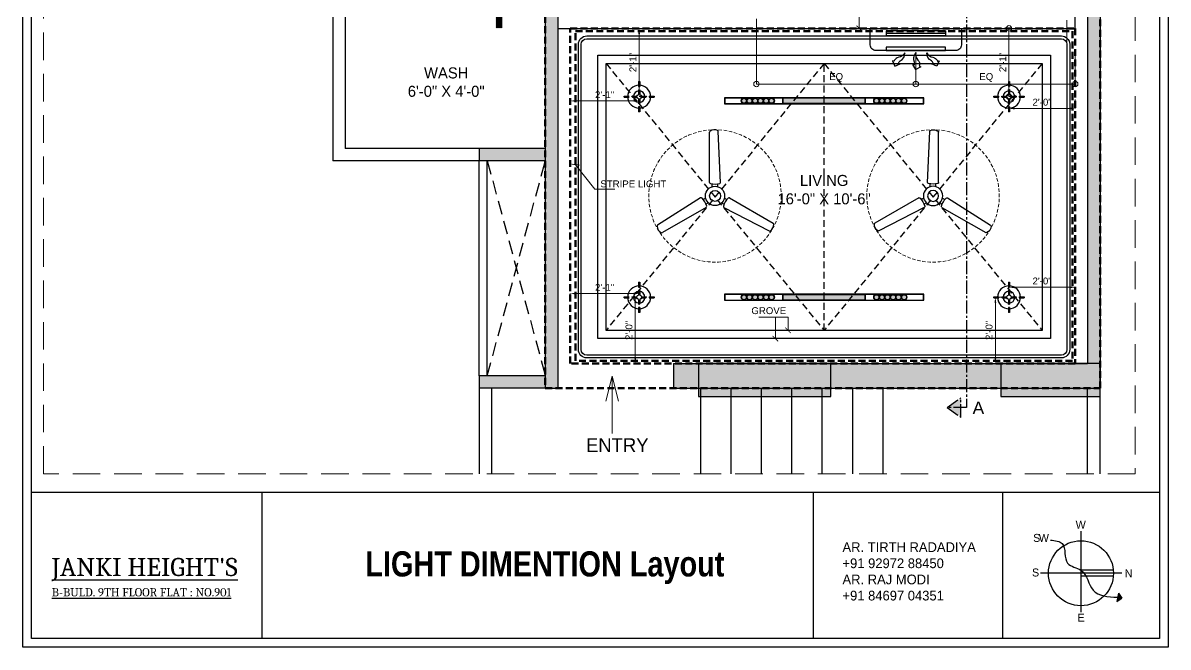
# Model space of a CAD drawing. Header units: inches. Extents: x 50354 to 53215, y -7830 to -6529.
# Drawn here: x 52225.8 to 52640.7, y -7830.1 to -7603.7 of the extents above; entities that cross this region are included whole.
import ezdxf

# ---------------------------------------------------------------- set-up
doc = ezdxf.new("R2010")
doc.units = ezdxf.units.IN
doc.header["$MEASUREMENT"] = 0
doc.header["$PDMODE"] = 2
for name, pattern in [('DASHED', [0.75, 0.5, -0.25]), ('DASHED2', [0.375, 0.25, -0.125]), ('HIDDEN', [0.375, 0.25, -0.125]), ('HIDDEN2', [0.1875, 0.125, -0.0625]), ('XR_1F_BASE PLAN$0$CENTER2', [28.575, 19.05, -3.175, 3.175, -3.175])]:
    doc.linetypes.add(name, pattern=pattern)
for name, color, linetype in [('A-ST-02 HATCH', 7, 'Continuous'), ('BEAM', 6, 'DASHED'), ('CEILING', 7, 'Continuous'), ('CILINNG', 3, 'Continuous'), ('ELE. TEXT', 7, 'Continuous'), ('ELETRICAL', 6, 'Continuous'), ('TEXT', 7, 'Continuous'), ('WIN..', 135, 'Continuous')]:
    doc.layers.add(name, color=color, linetype=linetype)
for name, color, linetype, lineweight in [('DIM', 7, 'Continuous', 18), ('FLOORING', 213, 'Continuous', 15), ('LVL.', 5, 'Continuous', 35), ('SK COLUMN', 7, 'Continuous', 30), ('wall', 7, 'Continuous', 30)]:
    doc.layers.add(name, color=color, linetype=linetype, lineweight=lineweight)
doc.layers.add('FUNITURE', color=7, linetype='Continuous', lineweight=15, true_color=0x7d7673)
doc.styles.add('ARIAL', font='arial.ttf')
doc.styles.add('CENTG', font='GOTHIC.TTF')
doc.styles.get("Standard").update_dxf_attribs({"font": 'ARLRDBD.TTF', "height": 3})
doc.dimstyles.new('dim01', dxfattribs={"dimtxt": 5.5, "dimasz": 4, "dimexe": 0, "dimexo": 1, "dimgap": 1, "dimtad": 1, "dimzin": 3, "dimdsep": 46, "dimlunit": 4, "dimtxsty": 'ARIAL', "dimblk": 'ARCHTICK', "dimcen": 4, "dimclrd": 250, "dimclre": 252, "dimclrt": 1, "dimadec": 0, "dimazin": 0, "dimtfac": 1, "dimtix": 1, "dimtmove": 2, "dimatfit": 3, "dimldrblk": 'ARCHTICK', "dimfxl": 1, "dimtolj": 1, "dimtzin": 0, "dimlwd": -1, "dimlwe": -1, "dimarcsym": 0})
doc.dimstyles.new('working', dxfattribs={"dimscale": 0.75, "dimtxt": 4.5, "dimasz": 2.5, "dimexe": 1, "dimexo": 0, "dimgap": 0.25, "dimtad": 0, "dimzin": 0, "dimlunit": 4, "dimtxsty": 'Standard', "dimblk": 'ARCHTICK', "dimcen": 3, "dimdle": 1.5, "dimclrd": 7, "dimclre": 7, "dimclrt": 256, "dimadec": 0, "dimazin": 0, "dimtfac": 1, "dimtmove": 0, "dimatfit": 3, "dimfxl": 1, "dimtolj": 1, "dimlwd": 0, "dimlwe": 0, "dimarcsym": 0})

# ---------------------------------------------------------------- blocks, each defined once
blk = doc.blocks.new('_ArchTick')
at = {"color": 0, "linetype": 'ByBlock', "const_width": 0.15}
blk.add_lwpolyline([(-0.5, -0.5), (0.5, 0.5)], dxfattribs=at)
blk = doc.blocks.new('A$C429F5545')
at = {"layer": 'FLOORING', "ltscale": 20}
h = blk.add_hatch(dxfattribs=at)
h.set_pattern_fill('ANSI31', color=256)
h.set_pattern_definition([(45, (-31983.55618, 2830.83705), (-0.08838834765, 0.08838834765), [])])
h.paths.add_polyline_path([(2, 1.78), (0.01, 1.78), (0, 0.78), (1.99, 0.78), (1.99, 1)])
h.paths.add_polyline_path([(4.15, 1), (1.99, 1), (1.99, 0), (4.15, 0)])
at = {"layer": 'FLOORING', "ltscale": 20, "const_width": 0.2}
blk.add_lwpolyline([(0, 1.78), (1.99, 1.78), (1.99, 1), (4.15, 1)], dxfattribs=at)
blk = doc.blocks.new('A$C5F573D35')
at = {"color": 1}
for p, q in [((-0.2, 5.48), (-0.2, 3.67)), ((0.2, 5.48), (0.2, 3.67)), ((-3.67, 0.2), (-5.48, 0.2)), ((-0.8, 0.2), (-2.41, 0.2)), ((-0.2, 2.41), (-0.2, 0.8)), ((0.2, 2.41), (0.2, 0.8)), ((2.41, 0.2), (0.8, 0.2)), ((5.48, 0.2), (3.67, 0.2)), ((-3.67, -0.2), (-5.48, -0.2)), ((-0.8, -0.2), (-2.41, -0.2)), ((-0.2, -0.8), (-0.2, -2.41)), ((-0.2, -3.67), (-0.2, -5.48)), ((0.2, -0.8), (0.2, -2.41)), ((0.2, -3.67), (0.2, -5.48)), ((2.41, -0.2), (0.8, -0.2)), ((5.48, -0.2), (3.67, -0.2))]:
    blk.add_line(p, q, dxfattribs=at)
for radius in [4.15, 2.09]:
    blk.add_circle((0, 0), radius, dxfattribs=at)
for centre, radius, start, end in [((0, 0), 5.48, 87.9033, 92.0967), ((0, 0), 5.48, 177.9033, 182.0967), ((0, 0), 3.68, 176.8732, 183.1268), ((-2.41, 0), 0.201, 90, 270), ((0, 0), 0.827, 104.0364, 165.9636), ((0, 0), 3.68, 86.8732, 93.1268), ((0, 2.41), 0.201, 360, 180), ((0, 0), 0.827, 14.0364, 75.9636), ((2.41, 0), 0.201, 270, 90), ((0, 0), 3.68, 356.8732, 3.1268), ((0, 0), 5.48, 357.9033, 2.0967), ((0, 0), 0.827, 194.0364, 255.9636), ((0, -2.41), 0.201, 180, 0), ((0, 0), 3.68, 266.8732, 273.1268), ((0, 0), 0.827, 284.0364, 345.9636), ((0, 0), 5.48, 267.9033, 272.0967)]:
    blk.add_arc(centre, radius, start, end, dxfattribs=at)
blk = doc.blocks.new('A$C0986755B')
for p, q in [((-3.21, 4.16), (-19.62, 12.7)), ((3.21, 4.16), (19.07, 13.32)), ((-5.21, 0.7), (-21.07, 9.86)), ((5.21, 0.7), (20.81, 10.64)), ((-3.39, 0.8), (-4.28, 1.32)), ((-2.39, 2.54), (-3.28, 3.05)), ((2.39, 2.54), (3.28, 3.05)), ((3.39, 0.8), (4.28, 1.32)), ((-1, -3.34), (-1, -4.36)), ((1, -3.34), (1, -4.36)), ((-2, -4.86), (-1.19, -23.34)), ((2, -4.86), (2, -23.18))]:
    blk.add_line(p, q)
at = {"linetype": 'HIDDEN2', "lineweight": 5, "ltscale": 10}
blk.add_circle((0, 0), 24, dxfattribs=at)
for radius in [3.49, 1.97]:
    blk.add_circle((0, 0), radius)
for centre, radius, start, end in [((-18.61, 10.43), 2.67, 122.7407, 184.0788), ((-19.82, 12.35), 0.4, 60, 126.1022), ((19.27, 12.97), 0.4, 53.8978, 120), ((18.34, 10.9), 2.67, 2.7407, 64.0788), ((-20.87, 10.2), 0.4, 173.8978, 240), ((20.61, 10.98), 0.4, 300, 6.1022), ((-3.41, 3.82), 0.4, 341.4807, 60), ((3.41, 3.82), 0.4, 120, 198.5193), ((-5.01, 1.05), 0.4, 240, 318.5193), ((-11.03, 6.37), 8.44, 318.5193, 341.4807), ((11.03, 6.37), 8.44, 198.5193, 221.4807), ((5.01, 1.05), 0.4, 221.4807, 300), ((-1.6, -4.86), 0.4, 101.4807, 180), ((0, -12.74), 8.44, 78.5193, 101.4807), ((1.6, -4.86), 0.4, 0, 78.5193), ((-0.79, -23.34), 0.4, 180, 246.1022), ((0.27, -21.33), 2.67, 242.7407, 304.0788), ((1.6, -23.18), 0.4, 293.8978, 0)]:
    blk.add_arc(centre, radius, start, end)
blk = doc.blocks.new('awweff')
at = {"layer": 'A-ST-02 HATCH', "ltscale": 5, "transparency": 33554534}
h = blk.add_hatch(color=2, dxfattribs=at)
h.dxf.hatch_style = 1
edge = h.paths.add_edge_path()
edge.add_arc((51879.85, -6974.8), 0.9, 0, 360)
edge = h.paths.add_edge_path()
edge.add_arc((51881.85, -6974.8), 0.9, 0, 360)
edge = h.paths.add_edge_path()
edge.add_arc((51883.85, -6974.8), 0.9, 0, 360)
edge = h.paths.add_edge_path()
edge.add_arc((51885.85, -6974.8), 0.9, 0, 360)
edge = h.paths.add_edge_path()
edge.add_arc((51887.85, -6974.8), 0.9, 0, 360)
edge = h.paths.add_edge_path()
edge.add_arc((51889.85, -6974.8), 0.9, 0, 360)
edge = h.paths.add_edge_path()
edge.add_arc((51927.85, -6974.8), 0.9, 0, 360)
edge = h.paths.add_edge_path()
edge.add_arc((51929.85, -6974.8), 0.9, 0, 360)
edge = h.paths.add_edge_path()
edge.add_arc((51931.85, -6974.8), 0.9, 0, 360)
edge = h.paths.add_edge_path()
edge.add_arc((51933.85, -6974.8), 0.9, 0, 360)
edge = h.paths.add_edge_path()
edge.add_arc((51935.85, -6974.8), 0.9, 0, 360)
edge = h.paths.add_edge_path()
edge.add_arc((51937.85, -6974.8), 0.9, 0, 360)
h.paths.add_polyline_path([(51893.95, -6975.7), (51923.75, -6975.7), (51923.75, -6973.9), (51893.95, -6973.9)])
at = {"color": 1}
for points in [[(51872.75, -6975.9), (51944.95, -6975.9), (51944.95, -6973.7), (51872.75, -6973.7)], [(51872.85, -6975.8), (51944.85, -6975.8), (51944.85, -6973.8), (51872.85, -6973.8)], [(51893.85, -6975.8), (51923.85, -6975.8), (51923.85, -6973.8), (51893.85, -6973.8)], [(51893.95, -6975.7), (51923.75, -6975.7), (51923.75, -6973.9), (51893.95, -6973.9)]]:
    blk.add_lwpolyline(points, close=True, dxfattribs=at)
for centre, radius in [((51879.85, -6974.8), 1), ((51879.85, -6974.8), 0.9), ((51881.85, -6974.8), 1), ((51881.85, -6974.8), 0.9), ((51883.85, -6974.8), 1), ((51883.85, -6974.8), 0.9), ((51885.85, -6974.8), 1), ((51885.85, -6974.8), 0.9), ((51887.85, -6974.8), 1), ((51887.85, -6974.8), 0.9), ((51889.85, -6974.8), 1), ((51889.85, -6974.8), 0.9), ((51927.85, -6974.8), 1), ((51927.85, -6974.8), 0.9), ((51929.85, -6974.8), 1), ((51929.85, -6974.8), 0.9), ((51931.85, -6974.8), 1), ((51931.85, -6974.8), 0.9), ((51933.85, -6974.8), 1), ((51933.85, -6974.8), 0.9), ((51935.85, -6974.8), 1), ((51935.85, -6974.8), 0.9), ((51937.85, -6974.8), 1), ((51937.85, -6974.8), 0.9)]:
    blk.add_circle(centre, radius, dxfattribs=at)
blk = doc.blocks.new('A$C714bed3f')
at = {"layer": 'ELETRICAL', "color": 5}
for p, q in [((5.79, 2.74), (27.21, 2.74)), ((5.79, 0.91), (5.79, 2.74)), ((5.79, 1.83), (27.21, 1.83)), ((5.79, 0.91), (27.21, 0.91)), ((27.21, 0.91), (27.21, 2.74))]:
    blk.add_line(p, q, dxfattribs=at)
at = {"layer": 'ELETRICAL', "color": 6}
for points in [[(8.59, 11.99), (8, 11.77), (8.87, 13.71), (10.81, 12.84), (10.22, 12.62, 0.193494), (10.84, 11.81, -0.295869), (12.5, 8.91, 0.253438), (10.29, 10.49, -0.276696), (8.7, 11.7)], [(15.28, 13.72), (14.68, 13.9), (16.54, 14.92), (17.57, 13.06), (16.96, 13.24, 0.193494), (16.96, 12.22, -0.295869), (16.54, 8.91, 0.253438), (15.73, 11.5, -0.276696), (15.19, 13.42)], [(24.41, 11.99), (25, 11.77), (24.13, 13.71), (22.19, 12.84), (22.78, 12.62, -0.193494), (22.16, 11.81, 0.295869), (20.5, 8.91, -0.253438), (22.71, 10.49, 0.276696), (24.3, 11.7)]]:
    blk.add_lwpolyline(points, format="xyb", close=True, dxfattribs=at)
at = {"layer": 'ELETRICAL', "color": 5}
blk.add_lwpolyline([(33, 6), (33, 0), (0, 0), (0, 6, -0.414214), (2, 8), (31, 8, -0.414214)], format="xyb", close=True, dxfattribs=at)
blk.add_lwpolyline([(5.79, 8), (5.79, 6.83), (27.21, 6.83), (27.21, 8)], close=True, dxfattribs=at)
blk = doc.blocks.new('*D801')
at = {"layer": 'Defpoints', "color": 0, "transparency": 16777216}
for p in [(52449.06, -7605.69), (52449.06, -7605.69), (52449.06, -7630.44)]:
    blk.add_point(p, dxfattribs=at)
at = {"layer": 'DIM', "color": 252, "transparency": 16777216}
for p, q in [((52450.06, -7605.69), (52449.06, -7605.69)), ((52450.06, -7630.44), (52449.06, -7630.44))]:
    blk.add_line(p, q, dxfattribs=at)
at = {"layer": 'DIM', "transparency": 16777216}
blk.add_line((52449.06, -7628.44), (52449.06, -7607.69), dxfattribs=at)
for points in [[(52448.72, -7607.69), (52449.39, -7607.69), (52449.06, -7605.69)], [(52448.72, -7628.44), (52449.39, -7628.44), (52449.06, -7630.44)]]:
    blk.add_solid(points, dxfattribs=at)
at = {"layer": 'DIM', "color": 1, "lineweight": 30, "transparency": 16777216, "insert": (52446.8, -7618.06), "char_height": 2.5, "attachment_point": 5, "rotation": 90, "style": 'ARIAL'}
blk.add_mtext('\\A1;2\'-1"', dxfattribs=at)
blk = doc.blocks.new('_Origin')
at = {"color": 0, "linetype": 'ByBlock', "lineweight": -2}
blk.add_line((0, 0), (-1, 0), dxfattribs=at)
blk.add_circle((0, 0), 0.5, dxfattribs=at)
blk = doc.blocks.new('*D786')
at = {"layer": 'Defpoints', "color": 0, "transparency": 16777216}
for p in [(52583.05, -7605.69), (52583.05, -7605.69), (52583.05, -7630.44)]:
    blk.add_point(p, dxfattribs=at)
at = {"layer": 'DIM', "color": 252, "transparency": 16777216}
for p, q in [((52584.05, -7605.69), (52583.05, -7605.69)), ((52584.05, -7630.44), (52583.05, -7630.44))]:
    blk.add_line(p, q, dxfattribs=at)
at = {"layer": 'DIM', "transparency": 16777216}
blk.add_line((52583.05, -7628.44), (52583.05, -7607.69), dxfattribs=at)
at = {"layer": 'DIM', "transparency": 16777216, "xscale": 2, "yscale": 2, "zscale": 2}
for p, rotation in [((52583.05, -7605.69), 90), ((52583.05, -7630.44), 270)]:
    blk.add_blockref('_Origin', p, dxfattribs=dict(at, rotation=rotation))
at = {"layer": 'DIM', "color": 1, "lineweight": 30, "transparency": 16777216, "insert": (52580.8, -7618.06), "char_height": 2.5, "attachment_point": 5, "rotation": 90, "style": 'ARIAL'}
blk.add_mtext('\\A1;2\'-1"', dxfattribs=at)
blk = doc.blocks.new('*D790')
at = {"layer": 'Defpoints', "color": 0, "transparency": 16777216}
for p in [(52424.06, -7631.98), (52424.06, -7632.69), (52449.06, -7630.44)]:
    blk.add_point(p, dxfattribs=at)
at = {"layer": 'DIM', "color": 252, "transparency": 16777216}
for p, q in [((52424.06, -7631.69), (52424.06, -7631.98)), ((52449.06, -7631.44), (52449.06, -7631.98))]:
    blk.add_line(p, q, dxfattribs=at)
at = {"layer": 'DIM', "transparency": 16777216}
blk.add_line((52447.06, -7631.98), (52426.06, -7631.98), dxfattribs=at)
for points in [[(52426.06, -7631.64), (52426.06, -7632.31), (52424.06, -7631.98)], [(52447.06, -7631.64), (52447.06, -7632.31), (52449.06, -7631.98)]]:
    blk.add_solid(points, dxfattribs=at)
at = {"layer": 'DIM', "color": 1, "lineweight": 30, "transparency": 16777216, "insert": (52436.56, -7629.72), "char_height": 2.5, "attachment_point": 5, "style": 'ARIAL'}
blk.add_mtext('\\A1;2\'-1"', dxfattribs=at)
blk = doc.blocks.new('*D815')
at = {"layer": 'Defpoints', "color": 0, "transparency": 16777216}
for p in [(52449.06, -7703.19), (52447.66, -7727.19), (52449.06, -7727.19)]:
    blk.add_point(p, dxfattribs=at)
at = {"layer": 'DIM', "color": 252, "transparency": 16777216}
for p, q in [((52448.06, -7703.19), (52447.66, -7703.19)), ((52448.06, -7727.19), (52447.66, -7727.19))]:
    blk.add_line(p, q, dxfattribs=at)
at = {"layer": 'DIM', "transparency": 16777216}
blk.add_line((52447.66, -7705.19), (52447.66, -7725.19), dxfattribs=at)
for points in [[(52447.33, -7705.19), (52447.99, -7705.19), (52447.66, -7703.19)], [(52447.33, -7725.19), (52447.99, -7725.19), (52447.66, -7727.19)]]:
    blk.add_solid(points, dxfattribs=at)
at = {"layer": 'DIM', "color": 1, "lineweight": 30, "transparency": 16777216, "insert": (52445.38, -7715.19), "char_height": 2.5, "attachment_point": 5, "rotation": 90, "style": 'ARIAL'}
blk.add_mtext('\\A1;2\'-0"', dxfattribs=at)
blk = doc.blocks.new('*D816')
at = {"layer": 'Defpoints', "color": 0, "transparency": 16777216}
for p in [(52424.06, -7701.85), (52424.06, -7703.19), (52449.06, -7703.19)]:
    blk.add_point(p, dxfattribs=at)
at = {"layer": 'DIM', "color": 252, "transparency": 16777216}
for p, q in [((52424.06, -7702.19), (52424.06, -7701.85)), ((52449.06, -7702.19), (52449.06, -7701.85))]:
    blk.add_line(p, q, dxfattribs=at)
at = {"layer": 'DIM', "transparency": 16777216}
blk.add_line((52447.06, -7701.85), (52426.06, -7701.85), dxfattribs=at)
for points in [[(52426.06, -7701.52), (52426.06, -7702.19), (52424.06, -7701.85)], [(52447.06, -7701.52), (52447.06, -7702.19), (52449.06, -7701.85)]]:
    blk.add_solid(points, dxfattribs=at)
at = {"layer": 'DIM', "color": 1, "lineweight": 30, "transparency": 16777216, "insert": (52436.56, -7699.6), "char_height": 2.5, "attachment_point": 5, "style": 'ARIAL'}
blk.add_mtext('\\A1;2\'-1"', dxfattribs=at)
blk = doc.blocks.new('*D817')
at = {"layer": 'Defpoints', "color": 0, "transparency": 16777216}
for p in [(52607.06, -7699.57), (52583.06, -7703.19), (52607.06, -7703.19)]:
    blk.add_point(p, dxfattribs=at)
at = {"layer": 'DIM', "color": 252, "transparency": 16777216}
for p, q in [((52583.06, -7702.19), (52583.06, -7699.57)), ((52607.06, -7702.19), (52607.06, -7699.57))]:
    blk.add_line(p, q, dxfattribs=at)
at = {"layer": 'DIM', "transparency": 16777216}
blk.add_line((52585.06, -7699.57), (52605.06, -7699.57), dxfattribs=at)
for points in [[(52585.06, -7699.24), (52585.06, -7699.91), (52583.06, -7699.57)], [(52605.06, -7699.24), (52605.06, -7699.91), (52607.06, -7699.57)]]:
    blk.add_solid(points, dxfattribs=at)
at = {"layer": 'DIM', "color": 1, "lineweight": 30, "transparency": 16777216, "insert": (52595.06, -7697.3), "char_height": 2.5, "attachment_point": 5, "style": 'ARIAL'}
blk.add_mtext('\\A1;2\'-0"', dxfattribs=at)
blk = doc.blocks.new('*D818')
at = {"layer": 'Defpoints', "color": 0, "transparency": 16777216}
for p in [(52583.06, -7703.19), (52578.12, -7727.19), (52583.06, -7727.19)]:
    blk.add_point(p, dxfattribs=at)
at = {"layer": 'DIM', "color": 252, "transparency": 16777216}
for p, q in [((52582.06, -7703.19), (52578.12, -7703.19)), ((52582.06, -7727.19), (52578.12, -7727.19))]:
    blk.add_line(p, q, dxfattribs=at)
at = {"layer": 'DIM', "transparency": 16777216}
blk.add_line((52578.12, -7705.19), (52578.12, -7725.19), dxfattribs=at)
for points in [[(52577.79, -7705.19), (52578.46, -7705.19), (52578.12, -7703.19)], [(52577.79, -7725.19), (52578.46, -7725.19), (52578.12, -7727.19)]]:
    blk.add_solid(points, dxfattribs=at)
at = {"layer": 'DIM', "color": 1, "lineweight": 30, "transparency": 16777216, "insert": (52575.85, -7715.19), "char_height": 2.5, "attachment_point": 5, "rotation": 90, "style": 'ARIAL'}
blk.add_mtext('\\A1;2\'-0"', dxfattribs=at)
blk = doc.blocks.new('AWEFWEFF')
at = {"layer": 'CEILING', "lineweight": 30, "ltscale": 5}
h = blk.add_hatch(color=5, dxfattribs=at)
h.dxf.hatch_style = 1
h.paths.add_polyline_path([(52357.42, -6929.27), (52352.49, -6925.73), (52357.42, -6925.73)])
h.paths.add_polyline_path([(52357.42, -6925.73), (52352.49, -6925.73), (52357.42, -6922.2)])
h = blk.add_hatch(color=5, dxfattribs=at)
h.dxf.hatch_style = 1
h.paths.add_polyline_path([(52357.42, -7082.53), (52352.49, -7086.07), (52357.42, -7086.07)])
h.paths.add_polyline_path([(52357.42, -7086.07), (52352.49, -7086.07), (52357.42, -7089.6)])
at = {"layer": 'CEILING', "color": 5, "linetype": 'XR_1F_BASE PLAN$0$CENTER2', "lineweight": 30, "ltscale": 0.25}
blk.add_line((52359.49, -6925.73), (52357.42, -6925.73), dxfattribs=at)
for points in [[(52352.49, -6925.73), (52357.42, -6922.2)], [(52357.42, -6922.2), (52357.42, -6929.27)], [(52359.49, -6925.73), (52359.49, -7086.07), (52352.49, -7086.07)], [(52352.49, -6925.73), (52357.42, -6929.27)], [(52352.49, -7086.07), (52357.42, -7082.53)], [(52357.42, -7089.6), (52357.42, -7082.53)], [(52352.49, -7086.07), (52357.42, -7089.6)]]:
    blk.add_lwpolyline(points, dxfattribs=at)
blk = doc.blocks.new('*D792')
at = {"layer": 'Defpoints', "color": 0, "transparency": 16777216}
for p in [(52583.06, -7630.44), (52607.06, -7630.44), (52607.06, -7634.73)]:
    blk.add_point(p, dxfattribs=at)
at = {"layer": 'DIM', "color": 252, "transparency": 16777216}
for p, q in [((52583.06, -7631.44), (52583.06, -7634.73)), ((52607.06, -7631.44), (52607.06, -7634.73))]:
    blk.add_line(p, q, dxfattribs=at)
at = {"layer": 'DIM', "transparency": 16777216}
blk.add_line((52585.06, -7634.73), (52605.06, -7634.73), dxfattribs=at)
for points in [[(52585.06, -7634.39), (52585.06, -7635.06), (52583.06, -7634.73)], [(52605.06, -7634.39), (52605.06, -7635.06), (52607.06, -7634.73)]]:
    blk.add_solid(points, dxfattribs=at)
at = {"layer": 'DIM', "color": 1, "lineweight": 30, "transparency": 16777216, "insert": (52595.06, -7632.45), "char_height": 2.5, "attachment_point": 5, "style": 'ARIAL'}
blk.add_mtext('\\A1;2\'-0"', dxfattribs=at)
blk = doc.blocks.new('*D794')
at = {"layer": 'Defpoints', "color": 0, "transparency": 16777216}
for p in [(52549.31, -7613.26), (52607.06, -7613.26), (52607.06, -7625.86)]:
    blk.add_point(p, dxfattribs=at)
at = {"layer": 'DIM', "color": 252, "transparency": 16777216}
for p, q in [((52549.31, -7614.26), (52549.31, -7625.86)), ((52607.06, -7614.26), (52607.06, -7625.86))]:
    blk.add_line(p, q, dxfattribs=at)
at = {"layer": 'DIM', "transparency": 16777216}
blk.add_line((52551.31, -7625.86), (52605.06, -7625.86), dxfattribs=at)
at = {"layer": 'DIM', "transparency": 16777216, "xscale": 2, "yscale": 2, "zscale": 2, "rotation": 180}
blk.add_blockref('_Origin', (52549.31, -7625.86), dxfattribs=at)
at = {"layer": 'DIM', "transparency": 16777216, "xscale": 2, "yscale": 2, "zscale": 2}
blk.add_blockref('_Origin', (52607.06, -7625.86), dxfattribs=at)
at = {"layer": 'DIM', "color": 1, "lineweight": 30, "transparency": 16777216, "insert": (52574.83, -7623.49), "char_height": 2.5, "attachment_point": 5, "style": 'ARIAL'}
blk.add_mtext('\\A1;EQ', dxfattribs=at)
blk = doc.blocks.new('*D798')
at = {"layer": 'Defpoints', "color": 0, "transparency": 16777216}
for p in [(52491.56, -7601.19), (52549.31, -7614.44), (52549.31, -7625.86)]:
    blk.add_point(p, dxfattribs=at)
at = {"layer": 'DIM', "color": 252, "transparency": 16777216}
for p, q in [((52491.56, -7602.19), (52491.56, -7625.86)), ((52549.31, -7615.44), (52549.31, -7625.86))]:
    blk.add_line(p, q, dxfattribs=at)
at = {"layer": 'DIM', "transparency": 16777216}
blk.add_line((52493.56, -7625.86), (52547.31, -7625.86), dxfattribs=at)
at = {"layer": 'DIM', "transparency": 16777216, "xscale": 2, "yscale": 2, "zscale": 2, "rotation": 180}
blk.add_blockref('_Origin', (52491.56, -7625.86), dxfattribs=at)
at = {"layer": 'DIM', "transparency": 16777216, "xscale": 2, "yscale": 2, "zscale": 2}
blk.add_blockref('_Origin', (52549.31, -7625.86), dxfattribs=at)
at = {"layer": 'DIM', "color": 1, "lineweight": 30, "transparency": 16777216, "insert": (52520.43, -7623.49), "char_height": 2.5, "attachment_point": 5, "style": 'ARIAL'}
blk.add_mtext('\\A1;EQ', dxfattribs=at)

msp = doc.modelspace()

# ---------------------------------------------------------------- hatches: boundary and pattern name
msp.add_hatch(color=1).paths.add_polyline_path([(52622.18616, -7813.50714), (52623.97072, -7812.26531), (52622.72889, -7810.48075)])
at = {"layer": 'A-ST-02 HATCH', "ltscale": 5, "transparency": 33554534}
h = msp.add_hatch(color=256, dxfattribs=at)
h.dxf.hatch_style = 1
h.paths.add_polyline_path([(52413.05591, -7279.68522), (52467.05591, -7279.68522), (52467.05591, -7303.68522), (52471.55591, -7303.68522), (52471.55591, -7275.18522), (52350.05591, -7275.18522), (52350.05591, -7303.68522), (52354.55591, -7303.68522), (52354.55591, -7279.68522), (52408.55591, -7279.68522), (52408.55591, -7440.18522), (52413.05591, -7440.18522)])
h.paths.add_polyline_path([(52616.05591, -7596.68522), (52611.55591, -7596.68522), (52611.55591, -7727.18522), (52461.55591, -7727.18522), (52461.55591, -7736.18522), (52616.05591, -7736.18522)])
h.paths.add_polyline_path([(52419.55591, -7596.68522), (52415.05591, -7596.68522), (52415.05591, -7736.18522), (52419.55591, -7736.18522)])
h.paths.add_polyline_path([(52415.05591, -7649.18522), (52391.05591, -7649.18522), (52391.05591, -7653.68522), (52415.05591, -7653.68522)])
h.paths.add_polyline_path([(52415.05591, -7731.68522), (52391.05591, -7731.68522), (52391.05591, -7736.18522), (52415.05591, -7736.18522)])
h.paths.add_polyline_path([(52335.05591, -7574.68522), (52330.55591, -7574.68522), (52330.55591, -7601.18522), (52385.05591, -7601.18522), (52385.05591, -7596.68522), (52335.05591, -7596.68522)])
h.paths.add_polyline_path([(52496.05591, -7492.68522), (52537.55591, -7492.68522), (52537.55591, -7476.18522), (52533.05591, -7476.18522), (52533.05591, -7488.18522), (52453.55591, -7488.18522), (52453.55591, -7470.18522), (52449.05591, -7470.18522), (52449.05591, -7492.68522), (52491.55591, -7492.68522), (52491.55591, -7601.18522), (52496.05591, -7601.18522)])
h.paths.add_polyline_path([(52372.55591, -7435.68522), (52368.05591, -7435.68522), (52368.05591, -7488.18522), (52321.55591, -7488.18522), (52321.55591, -7492.68522), (52330.55591, -7492.68522), (52330.55591, -7517.08522), (52335.05591, -7517.08522), (52335.05591, -7492.68522), (52372.55591, -7492.68522)])
h.paths.add_polyline_path([(52338.05591, -7435.68522), (52288.55591, -7435.68522), (52288.55591, -7299.18522), (52284.05591, -7299.18522), (52284.05591, -7435.68522), (52234.55591, -7435.68522), (52234.55591, -7440.18522), (52284.05591, -7440.18522), (52284.05591, -7488.18522), (52275.05591, -7488.18522), (52275.05591, -7492.68522), (52297.55591, -7492.68522), (52297.55591, -7488.18522), (52288.55591, -7488.18522), (52288.55591, -7440.18522), (52338.05591, -7440.18522)])
h.paths.add_polyline_path([(52537.55591, -7299.18522), (52533.05591, -7299.18522), (52533.05591, -7435.68522), (52449.05591, -7435.68522), (52449.05591, -7440.18522), (52533.05591, -7440.18522), (52533.05591, -7452.18522), (52537.55591, -7452.18522), (52537.55591, -7440.18522)])
at = {"layer": 'SK COLUMN', "lineweight": 30}
h = msp.add_hatch(color=1, dxfattribs=at)
h.dxf.hatch_style = 1
h.paths.add_polyline_path([(52470.55591, -7727.18522), (52470.55591, -7739.18522), (52518.55591, -7739.18522), (52518.55591, -7727.18522)])
h = msp.add_hatch(color=1, dxfattribs=at)
h.dxf.hatch_style = 1
h.paths.add_polyline_path([(52580.05591, -7727.18522), (52580.05591, -7739.18522), (52616.05591, -7739.18522), (52616.05591, -7727.18522)])

# ---------------------------------------------------------------- linework, layer by layer
for p, q in [((52609.1362, -7788.0337), (52609.1362, -7817.41732)), ((52623.9742, -7803.26553), (52594.50146, -7803.26553)), ((52620.86255, -7802.15012), (52609.1362, -7802.15012)), ((52620.86255, -7804.38094), (52609.1362, -7804.38094))]:
    msp.add_line(p, q)
at = {"color": 1}
for p, q in [((52622.72889, -7810.48075), (52622.18616, -7813.50714)), ((52622.18616, -7813.50714), (52623.97072, -7812.26531)), ((52622.72889, -7810.48075), (52623.97072, -7812.26531))]:
    msp.add_line(p, q, dxfattribs=at)
msp.add_ellipse((52609.1362, -7803.26553), major_axis=(-8.32921, 8.32921), ratio=1, start_param=2.35619449, end_param=8.639379797)
msp.add_open_spline([(52598.04788, -7791.25883), (52599.77603, -7791.40635), (52604.34511, -7791.79638), (52602.23484, -7800.69469), (52611.23246, -7801.443), (52612.22513, -7811.37288), (52618.89172, -7811.78651), (52622.34629, -7812.00084)], degree=3, knots=[0, 0, 0, 0, 0.440571378, 1.1648269, 1.696599756, 2.528498574, 3.423215302, 3.423215302, 3.423215302, 3.423215302], dxfattribs=at)
at = {"layer": 'BEAM', "color": 240, "lineweight": 53, "ltscale": 5, "true_color": 0xed1f24}
msp.add_lwpolyline([(52265.30591, -7492.68522), (52330.55591, -7492.68522), (52330.55591, -7601.18522), (52415.05591, -7601.18522), (52415.05591, -7736.18522), (52616.05591, -7736.18522), (52616.05591, -7593.68522), (52496.05591, -7593.68522), (52496.05591, -7492.68522), (52537.55591, -7492.68522), (52537.55591, -7299.18522), (52415.30591, -7299.18522), (52415.30591, -7275.18522), (52406.30591, -7275.18522), (52406.30591, -7299.18522), (52281.80591, -7299.18522), (52281.80591, -7483.68522), (52265.30591, -7483.68522)], dxfattribs=at)
msp.add_lwpolyline([(52424.05591, -7605.68522), (52607.05591, -7605.68522), (52607.05591, -7727.18522), (52424.05591, -7727.18522)], close=True, dxfattribs=at)
at = {"layer": 'CEILING', "ltscale": 5}
msp.add_lwpolyline([(52491.55591, -7593.68522), (52342.55591, -7593.68522), (52342.55591, -7595.37166), (52342.55591, -7596.68522), (52419.55591, -7596.68522), (52419.55591, -7605.68522), (52607.05591, -7605.68522), (52607.05591, -7601.18522), (52491.55591, -7601.18522)], close=True, dxfattribs=at)
for points in [[(52430.05591, -7608.43522), (52602.05591, -7608.43522, -0.414213562), (52605.05591, -7611.43522), (52605.05591, -7722.18522, -0.414213562), (52602.05591, -7725.18522), (52430.05591, -7725.18522, -0.414213562), (52427.05591, -7722.18522), (52427.05591, -7611.43522, -0.414213562)], [(52430.05591, -7609.43522), (52602.05591, -7609.43522, -0.414213562), (52604.05591, -7611.43522), (52604.05591, -7722.18522, -0.414213562), (52602.05591, -7724.18522), (52430.05591, -7724.18522, -0.414213562), (52428.05591, -7722.18522), (52428.05591, -7611.43522, -0.414213562)]]:
    msp.add_lwpolyline(points, format="xyb", close=True, dxfattribs=at)
at = {"layer": 'CEILING', "color": 124, "ltscale": 5}
for points in [[(52434.05591, -7615.43522), (52598.05591, -7615.43522), (52598.05591, -7718.18522), (52434.05591, -7718.18522)], [(52437.05591, -7618.43522), (52595.05591, -7618.43522), (52595.05591, -7715.18522), (52437.05591, -7715.18522)]]:
    msp.add_lwpolyline(points, close=True, dxfattribs=at)
at = {"layer": 'CILINNG', "color": 2, "linetype": 'HIDDEN', "lineweight": 50, "ltscale": 10}
msp.add_lwpolyline([(52426.05591, -7606.68522), (52606.05591, -7606.68522), (52606.05591, -7726.18522), (52426.05591, -7726.18522)], close=True, dxfattribs=at)
at = {"layer": 'ELETRICAL', "color": 7, "linetype": 'DASHED2', "ltscale": 10, "true_color": 0xffffff}
msp.add_line((52516.05591, -7715.18522), (52516.05591, -7618.43522), dxfattribs=at)
at = {"layer": 'ELETRICAL', "color": 7, "linetype": 'DASHED2', "ltscale": 10}
for points in [[(52437.05591, -7618.43522), (52516.05591, -7715.18522)], [(52516.05591, -7618.43522), (52437.05591, -7715.18522)], [(52595.05591, -7618.43522), (52516.05591, -7715.18522)], [(52516.05591, -7618.43522), (52595.05591, -7715.18522)]]:
    msp.add_lwpolyline(points, dxfattribs=at)
at = {"layer": 'FUNITURE', "color": 0, "linetype": 'DASHED', "ltscale": 20}
msp.add_lwpolyline([(52628.82942, -7767.15601), (52233.26799, -7767.15601), (52233.26799, -7240.21791), (52628.82942, -7240.21791)], close=True, dxfattribs=at)
at = {"layer": 'FUNITURE', "ltscale": 5}
msp.add_lwpolyline([(52604.05591, -7602.68522), (52604.05591, -7634.87972)], dxfattribs=at)
at = {"layer": 'SK COLUMN', "lineweight": 30}
for points in [[(52518.55591, -7739.18522), (52518.55591, -7727.18522), (52470.55591, -7727.18522), (52470.55591, -7739.18522)], [(52616.05591, -7739.18522), (52616.05591, -7727.18522), (52580.05591, -7727.18522), (52580.05591, -7739.18522)]]:
    msp.add_lwpolyline(points, close=True, dxfattribs=at)
at = {"layer": 'TEXT', "ltscale": 20}
for p, q in [((52391.05591, -7731.68522), (52391.05591, -7653.68522)), ((52394.05591, -7731.68522), (52394.05591, -7653.68522))]:
    msp.add_line(p, q, dxfattribs=at)
at = {"layer": 'wall', "ltscale": 20}
for p, q in [((52415.05591, -7596.68522), (52415.05591, -7736.18522)), ((52419.55591, -7596.68522), (52419.55591, -7736.18522)), ((52611.55591, -7596.68522), (52611.55591, -7727.18522)), ((52616.05591, -7596.68522), (52616.05591, -7736.18522)), ((52415.05591, -7649.18522), (52391.05591, -7649.18522)), ((52391.05591, -7649.18522), (52391.05591, -7653.68522)), ((52415.05591, -7653.68522), (52391.05591, -7653.68522)), ((52461.55591, -7727.18522), (52461.55591, -7736.18522)), ((52461.55591, -7727.18522), (52611.55591, -7727.18522)), ((52391.05591, -7731.68522), (52391.05591, -7736.18522)), ((52415.05591, -7731.68522), (52391.05591, -7731.68522)), ((52415.05591, -7736.18522), (52391.05591, -7736.18522)), ((52415.05591, -7736.18522), (52419.55591, -7736.18522)), ((52461.55591, -7736.18522), (52616.05591, -7736.18522))]:
    msp.add_line(p, q, dxfattribs=at)
at = {"layer": 'wall', "lineweight": -3, "ltscale": 20}
for p, q in [((52338.05591, -7601.18522), (52338.05591, -7653.68522)), ((52342.55591, -7601.18522), (52342.55591, -7649.18522)), ((52391.05591, -7649.18522), (52342.55591, -7649.18522)), ((52391.05591, -7653.68522), (52338.05591, -7653.68522)), ((52391.05591, -7736.18522), (52391.05591, -7767.15601)), ((52395.55591, -7736.18522), (52395.55591, -7767.15601)), ((52463.80591, -7736.18522), (52611.55591, -7736.18522)), ((52471.30591, -7736.18522), (52471.30591, -7767.15601)), ((52482.30591, -7736.18522), (52482.30591, -7767.15601)), ((52493.30591, -7736.18522), (52493.30591, -7767.15601)), ((52504.30591, -7736.18522), (52504.30591, -7767.15601)), ((52515.30591, -7736.18522), (52515.30591, -7767.15601)), ((52526.30591, -7736.18522), (52526.30591, -7767.15601)), ((52537.30591, -7736.18522), (52537.30591, -7767.15601)), ((52611.55591, -7767.15601), (52611.55591, -7736.18522)), ((52616.05591, -7767.15601), (52616.05591, -7736.18522))]:
    msp.add_line(p, q, dxfattribs=at)
at = {"layer": 'wall', "linetype": 'HIDDEN', "lineweight": -3, "ltscale": 20}
for p, q in [((52394.05591, -7731.68522), (52415.05591, -7653.68522)), ((52394.05591, -7653.68522), (52415.05591, -7731.68522))]:
    msp.add_line(p, q, dxfattribs=at)
at = {"layer": 'wall', "color": 0, "lineweight": 30}
for p, q in [((52312.34577, -7773.89023), (52312.34577, -7826.9156)), ((52512.14468, -7773.89023), (52512.14468, -7826.9156)), ((52580.76289, -7773.89023), (52580.76289, -7826.9156)), ((52637.567, -7826.9156), (52228.92918, -7826.9156))]:
    msp.add_line(p, q, dxfattribs=at)
for points in [[(52225.79027, -7232.04336), (52640.70591, -7232.04336), (52640.70591, -7830.0545), (52225.79027, -7830.0545)], [(52228.92918, -7235.18226), (52637.567, -7235.18226), (52637.567, -7826.9156), (52228.92918, -7826.9156)], [(52228.92918, -7773.89023), (52637.567, -7773.89023), (52637.567, -7826.9156), (52228.92918, -7826.9156)]]:
    msp.add_lwpolyline(points, close=True, dxfattribs=at)

# ---------------------------------------------------------------- block references
at = {"layer": 'CEILING'}
for name, p in [('AWEFWEFF', (208.21759, -657.13509)), ('awweff', (607.20726, -657.13509)), ('awweff', (607.20726, -728.38509))]:
    msp.add_blockref(name, p, dxfattribs=at)
at = {"layer": 'ELETRICAL', "color": 5, "rotation": 180}
msp.add_blockref('A$C714bed3f', (52565.80591, -7605.68522), dxfattribs=at)
at = {"layer": 'ELETRICAL', "ltscale": 8, "xscale": -1}
for p in [(52449.05591, -7630.43522), (52583.05591, -7630.43522), (52449.05591, -7703.18522), (52583.05591, -7703.18522)]:
    msp.add_blockref('A$C5F573D35', p, dxfattribs=at)
at = {"layer": 'ELETRICAL', "ltscale": 8, "rotation": 180}
msp.add_blockref('A$C0986755B', (52476.55591, -7666.43522), dxfattribs=at)
at = {"layer": 'ELETRICAL', "ltscale": 8, "xscale": -1, "rotation": 180}
msp.add_blockref('A$C0986755B', (52555.55591, -7666.43522), dxfattribs=at)
at = {"layer": 'LVL.', "ltscale": 20, "xscale": 2, "yscale": 2, "zscale": 2, "rotation": 270}
msp.add_blockref('A$C429F5545', (52397.27107, -7597.21284), dxfattribs=at)

# ---------------------------------------------------------------- texts
at = {"style": 'CENTG'}
for s, p in [('W', (52607.22029, -7787.13837)), ('S', (52591.40799, -7804.44001)), ('N', (52624.99811, -7804.72712)), ('E', (52607.89626, -7820.80751))]:
    msp.add_text(s, height=2.89882, dxfattribs=at).set_placement(p)
at = {"color": 1, "style": 'CENTG'}
for s, p in [('S', (52591.81707, -7791.90283)), ('W', (52593.87261, -7791.91384))]:
    msp.add_text(s, height=2.89882, dxfattribs=at).set_placement(p)
at = {"layer": 'CEILING', "color": 5, "linetype": 'XR_1F_BASE PLAN$0$CENTER2', "lineweight": 30, "ltscale": 0.25, "insert": (52569.87881, -7741.01959), "char_height": 4.5, "attachment_point": 1}
msp.add_mtext('{\\fArial Baltic|b0|i0|c0|p34;A}', dxfattribs=at)
at = {"layer": 'CEILING', "insert": (52522.73008, -7792.03704), "char_height": 3.515625, "width": 85.1643151, "attachment_point": 1}
msp.add_mtext('AR. TIRTH RADADIYA\\P+91 92972 88450\\PAR. RAJ MODI \\P+91 84697 04351', dxfattribs=at)
at = {"layer": 'ELE. TEXT', "color": 0, "ltscale": 7, "char_height": 2.5}
for s, insert, attachment_point in [('{\\fArial Baltic|b0|i0|c0|p34; STRIPE LIGHT}', (52458.88612, -7660.81526), 3), ('{\\fArial Baltic|b0|i0|c0|p34;GROVE}', (52489.72131, -7706.79365), 1)]:
    msp.add_mtext(s, dxfattribs=dict(at, insert=insert, attachment_point=attachment_point))
at = {"layer": 'TEXT', "ltscale": 20, "attachment_point": 5}
for s, width, insert, char_height in [('\\A1;WASH \\P6\'-0" X 4\'-0"', 32.5392622, (52379.15905, -7625.18522), 4), ('LIVING \\P16\'-0" X 10\'-6"', 36.9601878, (52516.08005, -7664.18522), 4), ('\\A1;ENTRY', 15.2859021, (52441.13531, -7756.81718), 5)]:
    msp.add_mtext_dynamic_manual_height_columns(s, width=width, gutter_width=1.15, heights=[0], dxfattribs=dict(at, insert=insert, char_height=char_height))
at = {"layer": 'TEXT', "insert": (52349.83802, -7795.3106), "char_height": 9.128043, "attachment_point": 1}
msp.add_mtext_dynamic_manual_height_columns('{\\fSwis721 Cn BT|b1|i0|c0|p34;LIGHT DIMENTION Layout}', width=325.7514473, gutter_width=798.60234, heights=[0], dxfattribs=at)
at = {"layer": 'WIN..', "color": 5, "insert": (52236.23924, -7797.7271), "char_height": 6.5594814, "width": 160.3213765, "attachment_point": 1}
msp.add_mtext("{\\fCambria|b0|i0|c0|p18;\\LJANKI HEIGHT'S\\P\\H0.45735x;B-BULD. 9TH FLOOR FLAT : NO.901}", dxfattribs=at)

# ---------------------------------------------------------------- dimensions: what is measured, and where the dimension line sits
at = {"layer": 'DIM', "color": 6, "lineweight": 30}
dim = msp.add_linear_dim(base=(52549.30591, -7625.8574), p1=(52491.55591, -7601.18522), p2=(52549.30591, -7614.43522), text='EQ', dimstyle='dim01', override={"dimtxt": 2.5, "dimasz": 2, "dimdec": 1, "dimblk1": 'Origin', "dimblk2": 'Origin', "dimsah": 1, "dimclrd": 256, "dimfxl": 0.125}, dxfattribs=at)
dim.commit()
dim.dimension.update_dxf_attribs({"geometry": '*D798', "text_midpoint": (52520.43091, -7623.48803)})
for base, p1, p2, override, picture, middle in [((52583.0522393123, -7605.6852152242), (52583.0522393118, -7630.4352152242), (52583.0522393118, -7605.6852152242), {"dimtxt": 2.5, "dimasz": 2, "dimdec": 1, "dimblk1": 'Origin', "dimblk2": 'Origin', "dimsah": 1, "dimclrd": 256, "dimfxl": 0.125}, '*D786', (52580.7971233505, -7618.0602152242)), ((52449.0559102869, -7605.6852152242), (52449.0559102864, -7630.4352152242), (52449.0559102864, -7605.6852152242), {"dimtxt": 2.5, "dimasz": 2, "dimdec": 1, "dimsah": 1, "dimclrd": 256, "dimfxl": 0.125}, '*D801', (52446.800794325, -7618.0602152242)), ((52447.6584, -7727.18522), (52449.05591, -7703.18522), (52449.05591, -7727.18522), {"dimtxt": 2.5, "dimasz": 2, "dimdec": 1, "dimsah": 1, "dimclrd": 256, "dimfxl": 0.125}, '*D815', (52445.38197, -7715.18522)), ((52578.12301, -7727.18522), (52583.05591, -7703.18522), (52583.05591, -7727.18522), {"dimtxt": 2.5, "dimasz": 2, "dimdec": 1, "dimsah": 1, "dimclrd": 256, "dimfxl": 0.125}, '*D818', (52575.84657, -7715.18522))]:
    dim = msp.add_linear_dim(base=base, p1=p1, p2=p2, angle=90, dimstyle='dim01', override=override, dxfattribs=at)
    dim.commit()
    dim.dimension.update_dxf_attribs({"geometry": picture, "text_midpoint": middle})
dim = msp.add_linear_dim(base=(52607.05591, -7625.8574), p1=(52549.30591, -7613.26355), p2=(52607.05591, -7613.26355), text='EQ', dimstyle='dim01', override={"dimtxt": 2.5, "dimasz": 2, "dimdec": 1, "dimblk1": 'Origin', "dimblk2": 'Origin', "dimsah": 1, "dimclrd": 256, "dimfxl": 0.125}, dxfattribs=at)
dim.commit()
dim.dimension.update_dxf_attribs({"geometry": '*D794', "text_midpoint": (52574.83374, -7623.48803), "dimtype": 160})
for base, p1, p2, picture, middle in [((52424.05591, -7631.97652), (52449.05591, -7630.43522), (52424.05591, -7632.68522), '*D790', (52436.55591, -7629.7214)), ((52607.05591, -7634.72691), (52583.05591, -7630.43522), (52607.05591, -7630.43522), '*D792', (52595.05591, -7632.45048)), ((52607.05591, -7699.5742), (52583.05591, -7703.18522), (52607.05591, -7703.18522), '*D817', (52595.05591, -7697.29777)), ((52424.05591, -7701.85347), (52449.05591, -7703.18522), (52424.05591, -7703.18522), '*D816', (52436.55591, -7699.59835))]:
    dim = msp.add_linear_dim(base=base, p1=p1, p2=p2, dimstyle='dim01', override={"dimtxt": 2.5, "dimasz": 2, "dimdec": 1, "dimsah": 1, "dimclrd": 256, "dimfxl": 0.125}, dxfattribs=at)
    dim.commit()
    dim.dimension.update_dxf_attribs({"geometry": picture, "text_midpoint": middle})

# ---------------------------------------------------------------- leaders
for points in [[(52528.80591, -7605.68522), (52528.80591, -7563.20047), (52539.6354, -7563.20047)], [(52426.05591, -7655.10137), (52432.97951, -7664.03804), (52440.25056, -7664.03804)], [(52498.41918, -7718.18522), (52498.41918, -7710.41064), (52492.38641, -7710.41064)], [(52503.00201, -7715.18522), (52503.00201, -7710.41064), (52496.96923, -7710.41064)]]:
    msp.add_leader(points, dimstyle='dim01', override={"dimtxt": 2.5, "dimasz": 2, "dimdec": 1, "dimclrd": 256, "dimfxl": 0.125}, dxfattribs=at)
at = {"layer": 'wall', "ltscale": 20}
msp.add_leader([(52439.27764, -7731.85396), (52439.27764, -7752.5444)], dimstyle='working', override={"dimtxt": 15, "dimasz": 12, "dimgap": 0.25, "dimtad": 0, "dimtfac": 0.6, "dimldrblk": 'Open30', "dimfxl": 0, "dimarcsym": 1}, dxfattribs=at)

doc.saveas('drawing.dxf')
